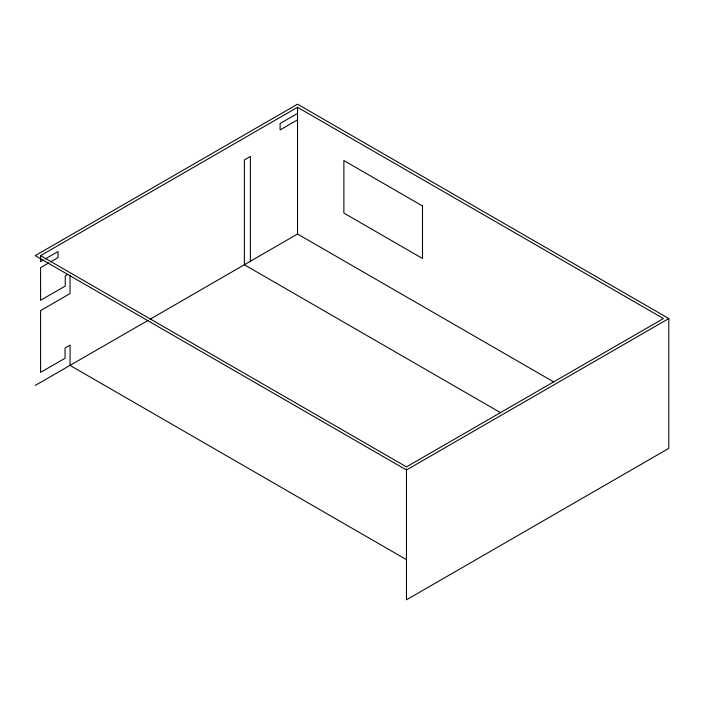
<?xml version="1.0" encoding="UTF-8"?>
<svg xmlns="http://www.w3.org/2000/svg" width="704" height="704" viewBox="0 0 704 704"><rect width="100%" height="100%" fill="white"/><g stroke="black" fill="none" stroke-linecap="round" stroke-linejoin="round"><path stroke-width="1.06" d="M40.586 255.64L297.528 107.298L663.414 318.542L406.472 466.884L40.586 255.64L40.586 261.633L43.34 260.04M45.17 258.984L58.018 251.566L58.018 257.602L50.679 261.835M297.528 113.423L280.095 123.482L280.095 129.923L297.528 119.856M48.84 262.891L40.586 267.661L40.586 300.3L65.234 286.07L65.234 275.801L67.637 274.41M35.2 385.458L148.174 320.329M150.084 319.229L297.528 234.01L553.608 381.858M668.8 318.542L406.472 469.99L35.2 255.64L297.528 104.183L668.8 318.542L668.8 448.36L406.472 599.817L406.472 468.882M500.562 412.685L244.385 264.783L244.385 159.922L250.395 156.446L250.395 261.307M406.234 559.504L70.066 365.42L70.066 345.092L65.041 347.996L65.041 358.257L40.586 372.381L40.586 310.587L70.039 293.577L70.039 275.194M297.528 107.298L297.528 234.098M422.488 205.938L343.878 160.547L343.878 213.083L422.488 258.465L422.488 205.938"/></g></svg>
